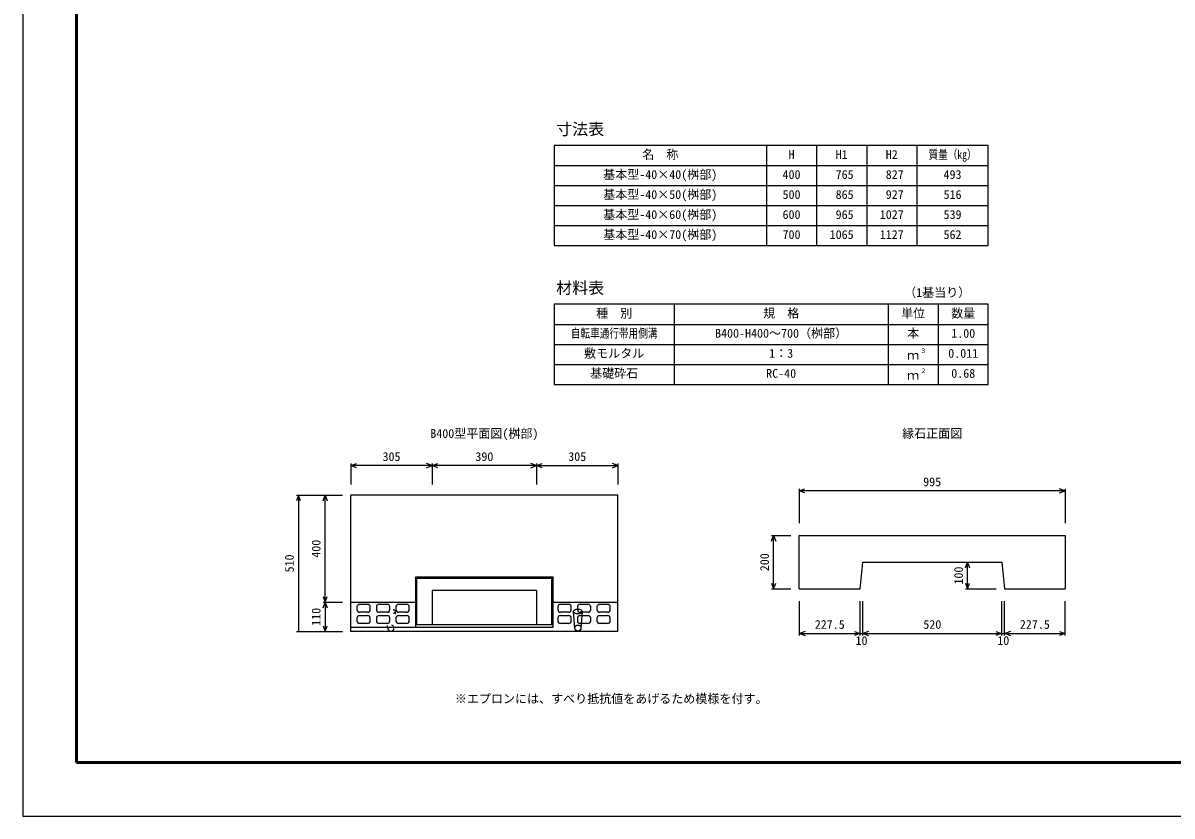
# Model space of a CAD drawing. Units: millimetres, scale not verified. Extents: x -12600 to 12600, y -5940 to 5940.
# Drawn here: x -12600 to -8300, y -5940 to -2970 of the extents above; entities that cross this region are included whole.
import ezdxf
from ezdxf.enums import TextEntityAlignment as Align

# ---------------------------------------------------------------- set-up
doc = ezdxf.new("R2010")
doc.units = ezdxf.units.MM
doc.header["$LTSCALE"] = 40
doc.linetypes.add('DOTTED', pattern=[1.75, 0.25, -1.5])
for name, color, linetype, lineweight in [('0-0_DIM', 7, 'Continuous', 25), ('0-1_Defpoints', 5, 'Continuous', 25), ('0-2_HATCH', 6, 'DOTTED', 25), ('0-3_HYO', 3, 'Continuous', 25), ('0-4_HYO2', 4, 'Continuous', 25), ('0-5_OUTLINE', 3, 'Continuous', 25), ('0-6_OUTLINE2', 4, 'DOTTED', 25), ('0-7_TXT', 7, 'Continuous', 25), ('0-8_WAKU', 3, 'Continuous', 25)]:
    doc.layers.add(name, color=color, linetype=linetype, lineweight=lineweight)
doc.styles.add('ＭＳ ゴシック', font='')
doc.styles.get('ＭＳ ゴシック').set_extended_font_data('MS Gothic')

msp = doc.modelspace()

# ---------------------------------------------------------------- linework, layer by layer
at = {"layer": '0-0_DIM'}
for p, q in [((-11373.29, -4620.37), (-11373.29, -4698.87)), ((-11373.29, -4620.37), (-11373.29, -4698.87)), ((-11068.29, -4627.87), (-11373.29, -4627.87)), ((-11068.29, -4620.37), (-11068.29, -4698.87)), ((-10678.29, -4627.87), (-11068.29, -4627.87)), ((-10678.29, -4620.37), (-10678.29, -4698.87)), ((-10678.29, -4627.87), (-10373.29, -4627.87)), ((-10373.29, -4620.37), (-10373.29, -4698.87)), ((-9694.93, -4714.8), (-9694.93, -4843.3)), ((-9694.93, -4714.8), (-9694.93, -4843.3)), ((-8699.93, -4722.3), (-9694.93, -4722.3)), ((-8699.93, -4714.8), (-8699.93, -4843.3)), ((-11576.79, -4738.87), (-11404.29, -4738.87)), ((-11569.29, -4738.87), (-11569.29, -5248.87)), ((-11469.29, -5138.87), (-11469.29, -4738.87)), ((-9798.43, -4889.3), (-9725.93, -4889.3)), ((-9790.93, -5089.3), (-9790.93, -4889.3)), ((-9065.02, -5089.3), (-9065.02, -4989.3)), ((-9798.43, -5089.3), (-9725.93, -5089.3)), ((-9072.52, -5089.3), (-8958.43, -5089.3)), ((-11476.79, -5138.87), (-11404.29, -5138.87)), ((-11469.29, -5138.87), (-11469.29, -5248.87)), ((-9694.43, -5263.8), (-9694.43, -5135.3)), ((-9466.93, -5263.8), (-9466.93, -5135.3)), ((-9456.93, -5263.8), (-9456.93, -5135.3)), ((-8936.93, -5263.8), (-8936.93, -5135.3)), ((-8926.93, -5263.8), (-8926.93, -5135.3)), ((-8699.43, -5263.8), (-8699.43, -5135.3)), ((-11576.79, -5248.87), (-11404.29, -5248.87)), ((-9694.43, -5256.3), (-9466.93, -5256.3))]:
    msp.add_line(p, q, dxfattribs=at)
for points in [[(-11352.15, -4635.57), (-11373.29, -4627.87), (-11352.15, -4620.18)], [(-11089.43, -4635.57), (-11068.29, -4627.87), (-11089.43, -4620.18)], [(-11047.15, -4635.57), (-11068.29, -4627.87), (-11047.15, -4620.18)], [(-10699.43, -4635.57), (-10678.29, -4627.87), (-10699.43, -4620.18)], [(-10657.15, -4635.57), (-10678.29, -4627.87), (-10657.15, -4620.18)], [(-10394.43, -4635.57), (-10373.29, -4627.87), (-10394.43, -4620.18)], [(-9673.79, -4729.99), (-9694.93, -4722.3), (-9673.79, -4714.6)], [(-8721.07, -4729.99), (-8699.93, -4722.3), (-8721.07, -4714.6)], [(-11561.59, -4760.01), (-11569.29, -4738.87), (-11576.99, -4760.01)], [(-11476.99, -4760.01), (-11469.29, -4738.87), (-11461.59, -4760.01)], [(-9798.63, -4910.44), (-9790.93, -4889.3), (-9783.23, -4910.44)], [(-9072.71, -5010.44), (-9065.02, -4989.3), (-9057.32, -5010.44)], [(-9798.63, -5068.16), (-9790.93, -5089.3), (-9783.23, -5068.16)], [(-9072.71, -5068.16), (-9065.02, -5089.3), (-9057.32, -5068.16)], [(-11476.99, -5117.73), (-11469.29, -5138.87), (-11461.59, -5117.73)], [(-11476.99, -5160.01), (-11469.29, -5138.87), (-11461.59, -5160.01)], [(-11476.99, -5227.73), (-11469.29, -5248.87), (-11461.59, -5227.73)], [(-9673.29, -5248.6), (-9694.43, -5256.3), (-9673.29, -5263.99)], [(-9488.07, -5248.6), (-9466.93, -5256.3), (-9488.07, -5263.99)], [(-9466.93, -5256.3), (-9456.93, -5256.3), (-8936.93, -5256.3), (-8926.93, -5256.3), (-8699.43, -5256.3)], [(-9435.79, -5248.6), (-9456.93, -5256.3), (-9435.79, -5263.99)], [(-8959.07, -5248.6), (-8937.93, -5256.3), (-8959.07, -5263.99)], [(-8904.79, -5248.6), (-8925.93, -5256.3), (-8904.79, -5263.99)], [(-8721.57, -5248.6), (-8700.43, -5256.3), (-8721.57, -5263.99)]]:
    msp.add_lwpolyline(points, dxfattribs=at)
at = {"layer": '0-1_Defpoints'}
msp.add_lwpolyline([(-12600, -5940), (-4200, -5940), (-4200, 0), (-12600, 0)], close=True, dxfattribs=at)
at = {"layer": '0-2_HATCH', "linetype": 'Continuous'}
for p, q in [((-11350.29, -5156.87), (-11350.29, -5166.87)), ((-11340.29, -5146.87), (-11310.29, -5146.87)), ((-11300.29, -5166.87), (-11300.29, -5156.87)), ((-11277.29, -5156.87), (-11277.29, -5166.87)), ((-11267.29, -5146.87), (-11237.29, -5146.87)), ((-11227.29, -5166.87), (-11227.29, -5156.87)), ((-11204.29, -5156.87), (-11204.29, -5166.87)), ((-11194.29, -5146.87), (-11164.29, -5146.87)), ((-11154.29, -5166.87), (-11154.29, -5156.87)), ((-10598.29, -5156.87), (-10598.29, -5166.87)), ((-10588.29, -5146.87), (-10558.29, -5146.87)), ((-10548.29, -5166.87), (-10548.29, -5156.87)), ((-10525.29, -5156.87), (-10525.29, -5166.87)), ((-10515.29, -5146.87), (-10485.29, -5146.87)), ((-10475.29, -5166.87), (-10475.29, -5156.87)), ((-10452.29, -5156.87), (-10452.29, -5166.87)), ((-10442.29, -5146.87), (-10412.29, -5146.87)), ((-10402.29, -5166.87), (-10402.29, -5156.87)), ((-11350.29, -5198.87), (-11350.29, -5208.87)), ((-11310.29, -5176.87), (-11340.29, -5176.87)), ((-11340.29, -5188.87), (-11310.29, -5188.87)), ((-11300.29, -5208.87), (-11300.29, -5198.87)), ((-11277.29, -5198.87), (-11277.29, -5208.87)), ((-11237.29, -5176.87), (-11267.29, -5176.87)), ((-11267.29, -5188.87), (-11237.29, -5188.87)), ((-11227.29, -5208.87), (-11227.29, -5198.87)), ((-11204.29, -5198.87), (-11204.29, -5208.87)), ((-11164.29, -5176.87), (-11194.29, -5176.87)), ((-11194.29, -5188.87), (-11164.29, -5188.87)), ((-11154.29, -5208.87), (-11154.29, -5198.87)), ((-10598.29, -5198.87), (-10598.29, -5208.87)), ((-10558.29, -5176.87), (-10588.29, -5176.87)), ((-10588.29, -5188.87), (-10558.29, -5188.87)), ((-10548.29, -5208.87), (-10548.29, -5198.87)), ((-10525.29, -5198.87), (-10525.29, -5208.87)), ((-10485.29, -5176.87), (-10515.29, -5176.87)), ((-10515.29, -5188.87), (-10485.29, -5188.87)), ((-10475.29, -5208.87), (-10475.29, -5198.87)), ((-10452.29, -5198.87), (-10452.29, -5208.87)), ((-10412.29, -5176.87), (-10442.29, -5176.87)), ((-10442.29, -5188.87), (-10412.29, -5188.87)), ((-10402.29, -5208.87), (-10402.29, -5198.87)), ((-11310.29, -5218.87), (-11340.29, -5218.87)), ((-11237.29, -5218.87), (-11267.29, -5218.87)), ((-11164.29, -5218.87), (-11194.29, -5218.87)), ((-10558.29, -5218.87), (-10588.29, -5218.87)), ((-10485.29, -5218.87), (-10515.29, -5218.87)), ((-10412.29, -5218.87), (-10442.29, -5218.87))]:
    msp.add_line(p, q, dxfattribs=at)
for centre, start, end in [((-11340.29, -5156.87), 90, 180), ((-11310.29, -5156.87), 0, 90), ((-11267.29, -5156.87), 90, 180), ((-11237.29, -5156.87), 0, 90), ((-11194.29, -5156.87), 90, 180), ((-11164.29, -5156.87), 0, 90), ((-10588.29, -5156.87), 90, 180), ((-10558.29, -5156.87), 0, 90), ((-10515.29, -5156.87), 90, 180), ((-10485.29, -5156.87), 0, 90), ((-10442.29, -5156.87), 90, 180), ((-10412.29, -5156.87), 0, 90), ((-11340.29, -5166.87), 180, 270), ((-11340.29, -5198.87), 90, 180), ((-11310.29, -5166.87), 270, 0), ((-11310.29, -5198.87), 0, 90), ((-11267.29, -5166.87), 180, 270), ((-11267.29, -5198.87), 90, 180), ((-11237.29, -5166.87), 270, 0), ((-11237.29, -5198.87), 0, 90), ((-11194.29, -5166.87), 180, 270), ((-11194.29, -5198.87), 90, 180), ((-11164.29, -5166.87), 270, 0), ((-11164.29, -5198.87), 0, 90), ((-10588.29, -5166.87), 180, 270), ((-10588.29, -5198.87), 90, 180), ((-10558.29, -5166.87), 270, 0), ((-10558.29, -5198.87), 0, 90), ((-10515.29, -5166.87), 180, 270), ((-10515.29, -5198.87), 90, 180), ((-10485.29, -5166.87), 270, 0), ((-10485.29, -5198.87), 0, 90), ((-10442.29, -5166.87), 180, 270), ((-10442.29, -5198.87), 90, 180), ((-10412.29, -5166.87), 270, 0), ((-10412.29, -5198.87), 0, 90), ((-11340.29, -5208.87), 180, 270), ((-11310.29, -5208.87), 270, 0), ((-11267.29, -5208.87), 180, 270), ((-11237.29, -5208.87), 270, 0), ((-11194.29, -5208.87), 180, 270), ((-11164.29, -5208.87), 270, 0), ((-10588.29, -5208.87), 180, 270), ((-10558.29, -5208.87), 270, 0), ((-10515.29, -5208.87), 180, 270), ((-10485.29, -5208.87), 270, 0), ((-10442.29, -5208.87), 180, 270), ((-10412.29, -5208.87), 270, 0)]:
    msp.add_arc(centre, 10, start, end, dxfattribs=at)
at = {"layer": '0-3_HYO'}
for p, q in [((-9817.5, -3428.87), (-9817.5, -3803.87)), ((-9630, -3428.87), (-9630, -3803.87)), ((-9442.5, -3428.87), (-9442.5, -3803.87)), ((-9255, -3428.87), (-9255, -3803.87)), ((-10612.5, -3503.87), (-8987.5, -3503.87)), ((-10162.5, -4023.65), (-10162.5, -4323.65)), ((-9362.5, -4023.65), (-9362.5, -4323.65)), ((-9175, -4023.65), (-9175, -4323.65)), ((-10612.5, -4098.65), (-8987.5, -4098.65))]:
    msp.add_line(p, q, dxfattribs=at)
for points in [[(-10612.5, -3803.87), (-8987.5, -3803.87), (-8987.5, -3428.87), (-10612.5, -3428.87)], [(-10612.5, -4323.65), (-8987.5, -4323.65), (-8987.5, -4023.65), (-10612.5, -4023.65)]]:
    msp.add_lwpolyline(points, close=True, dxfattribs=at)
at = {"layer": '0-4_HYO2'}
for p, q in [((-10612.5, -3578.87), (-8987.5, -3578.87)), ((-10612.5, -3653.87), (-8987.5, -3653.87)), ((-10612.5, -3728.87), (-8987.5, -3728.87)), ((-10612.5, -4173.65), (-8987.5, -4173.65)), ((-10612.5, -4248.65), (-8987.5, -4248.65))]:
    msp.add_line(p, q, dxfattribs=at)
at = {"layer": '0-5_OUTLINE'}
for p, q in [((-10373.29, -4738.87), (-11373.29, -4738.87)), ((-11373.29, -5248.87), (-11373.29, -4738.87)), ((-10373.29, -5248.87), (-10373.29, -4738.87)), ((-9694.93, -4889.3), (-8699.93, -4889.3)), ((-9694.93, -5089.3), (-9694.93, -4889.3)), ((-8699.93, -4889.3), (-8699.93, -5089.3)), ((-9467.43, -5089.3), (-9457.43, -4989.3)), ((-9457.43, -4989.3), (-8937.43, -4989.3)), ((-8937.43, -4989.3), (-8927.43, -5089.3)), ((-11130.29, -5044.59), (-10616.29, -5044.59)), ((-11130.29, -5232.66), (-11130.29, -5044.59)), ((-10616.29, -5232.66), (-10616.29, -5044.59)), ((-9694.93, -5089.3), (-9467.43, -5089.3)), ((-8927.43, -5089.3), (-8699.93, -5089.3)), ((-11373.29, -5138.87), (-11130.29, -5138.87)), ((-10616.29, -5138.87), (-10373.29, -5138.87)), ((-11373.29, -5232.66), (-10616.29, -5232.66)), ((-10373.29, -5248.87), (-11373.29, -5248.87))]:
    msp.add_line(p, q, dxfattribs=at)
at = {"layer": '0-6_OUTLINE2', "linetype": 'Continuous'}
for p, q in [((-11130.29, -5049.09), (-10616.29, -5049.09)), ((-11125.79, -5223.55), (-11125.79, -5049.09)), ((-10620.79, -5223.55), (-10620.79, -5049.09)), ((-11068.29, -5095.02), (-11068.29, -5223.55)), ((-10678.29, -5095.02), (-11068.29, -5095.02)), ((-10678.29, -5095.02), (-10678.29, -5223.55)), ((-10534.79, -5236.37), (-10539.79, -5173.87)), ((-10506.79, -5173.87), (-10511.79, -5236.37)), ((-10616.29, -5223.55), (-11130.29, -5223.55))]:
    msp.add_line(p, q, dxfattribs=at)
at = {"layer": '0-6_OUTLINE2'}
for p, q in [((-11234.79, -5236.37), (-11239.79, -5173.87)), ((-11206.79, -5173.87), (-11211.79, -5236.37))]:
    msp.add_line(p, q, dxfattribs=at)
at = {"layer": '0-6_OUTLINE2', "linetype": 'Continuous'}
msp.add_circle((-10523.29, -5236.37), 11.5, dxfattribs=at)
for centre, start, end in [((-11223.29, -5236.37), 161.19115, 18.80885), ((-10523.29, -5236.37), 192.55585, 347.44412)]:
    msp.add_arc(centre, 11.5, start, end, dxfattribs=at)
at = {"layer": '0-6_OUTLINE2'}
msp.add_arc((-11223.29, -5236.37), 11.5, 18.80885, 161.19115, dxfattribs=at)
msp.add_ellipse((-11223.29, -5173.87), major_axis=(16.5, 0), ratio=0.55, dxfattribs=at)
at = {"layer": '0-6_OUTLINE2', "linetype": 'Continuous'}
msp.add_ellipse((-10523.29, -5173.87), major_axis=(16.5, 0), ratio=0.55, dxfattribs=at)
at = {"layer": '0-8_WAKU', "lineweight": 50}
msp.add_lwpolyline([(-12400, -5740), (-4400, -5740), (-4400, -200), (-12400, -200)], close=True, dxfattribs=at)

# ---------------------------------------------------------------- texts
at = {"layer": '0-0_DIM', "style": 'ＭＳ ゴシック'}
for s, p in [('305', (-11254.54, -4620.37)), ('390', (-10907.04, -4620.37)), ('305', (-10559.54, -4620.37)), ('995', (-9231.18, -4714.8)), ('227.5', (-9636.93, -5248.8)), ('520', (-9230.68, -5248.8)), ('227.5', (-8869.43, -5248.8)), ('10', (-9484.43, -5309.43)), ('10', (-8953.93, -5309.12))]:
    msp.add_text(s, height=32.99, dxfattribs=at).set_placement(p, align=Align.BOTTOM_LEFT)
for s, p in [('400', (-11476.79, -4972.62)), ('510', (-11576.79, -5027.62)), ('200', (-9798.43, -5023.05)), ('100', (-9072.52, -5073.05)), ('110', (-11476.79, -5227.62))]:
    msp.add_text(s, height=32.99, rotation=90, dxfattribs=at).set_placement(p, align=Align.BOTTOM_LEFT)
at = {"layer": '0-7_TXT', "style": 'ＭＳ ゴシック'}
for s, height, p in [('寸法表', 43.99, (-10605, -3402.62)), ('名\u3000称', 32.99, (-10282.5, -3488.87)), ('H', 32.99, (-9735, -3488.87)), ('H1', 32.99, (-9558.75, -3488.87)), ('H2', 32.99, (-9371.25, -3488.87)), ('基本型-40×40(桝部)', 32.99, (-10428.75, -3563.87)), ('400', 32.99, (-9757.5, -3563.87)), (' 765', 32.99, (-9581.25, -3563.87)), (' 827', 32.99, (-9393.75, -3563.87)), ('493', 32.99, (-9155, -3563.87)), ('基本型-40×50(桝部)', 32.99, (-10428.75, -3638.87)), ('500', 32.99, (-9757.5, -3638.87)), (' 865', 32.99, (-9581.25, -3638.87)), (' 927', 32.99, (-9393.75, -3638.87)), ('516', 32.99, (-9155, -3638.87)), ('基本型-40×60(桝部)', 32.99, (-10428.75, -3713.87)), ('600', 32.99, (-9757.5, -3713.87)), (' 965', 32.99, (-9581.25, -3713.87)), ('1027', 32.99, (-9393.75, -3713.87)), ('539', 32.99, (-9155, -3713.87)), ('基本型-40×70(桝部)', 32.99, (-10428.75, -3788.87)), ('700', 32.99, (-9757.5, -3788.87)), ('1065', 32.99, (-9581.25, -3788.87)), ('1127', 32.99, (-9393.75, -3788.87)), ('562', 32.99, (-9155, -3788.87)), ('材料表', 43.99, (-10605, -3997.4)), ('（1基当り）', 32.99, (-9302.5, -4005.65)), ('種\u3000別', 32.99, (-10455, -4083.65)), ('規\u3000格', 32.99, (-9830, -4083.65)), ('単位', 32.99, (-9313.75, -4083.65)), ('数量', 32.99, (-9126.25, -4083.65)), ('B400-H400～700（桝部）', 32.99, (-10010, -4158.65)), ('本', 32.99, (-9291.25, -4158.65)), ('1.00', 32.99, (-9126.25, -4158.65)), ('敷モルタル', 32.99, (-10500, -4233.65)), ('1：3', 32.99, (-9807.5, -4233.65)), ('ｍ', 32.99, (-9291.25, -4241.15)), ('３', 16.5, (-9242.09, -4210.87)), ('0.011', 32.99, (-9137.5, -4233.65)), ('基礎砕石', 32.99, (-10477.5, -4308.65)), ('RC-40', 32.99, (-9818.75, -4308.65)), ('ｍ', 32.99, (-9291.25, -4316.15)), ('２', 16.5, (-9242.09, -4285.87)), ('0.68', 32.99, (-9126.25, -4308.65)), ('B400型平面図(桝部)', 32.99, (-11075.79, -4533.7)), ('縁石正面図', 32.99, (-9309.93, -4533.7)), ('※エプロンには、すべり抵抗値をあげるため模様を付す。', 32.99, (-10983.75, -5527.24))]:
    msp.add_text(s, height=height, dxfattribs=at).set_placement(p, align=Align.BOTTOM_LEFT)
at = {"layer": '0-7_TXT', "style": 'ＭＳ ゴシック', "width": 0.8}
for s, p in [('質量（kg）', (-9211.25, -3488.87)), ('自転車通行帯用側溝', (-10549.5, -4158.65))]:
    msp.add_text(s, height=32.99, dxfattribs=at).set_placement(p, align=Align.BOTTOM_LEFT)

doc.saveas('drawing.dxf')
